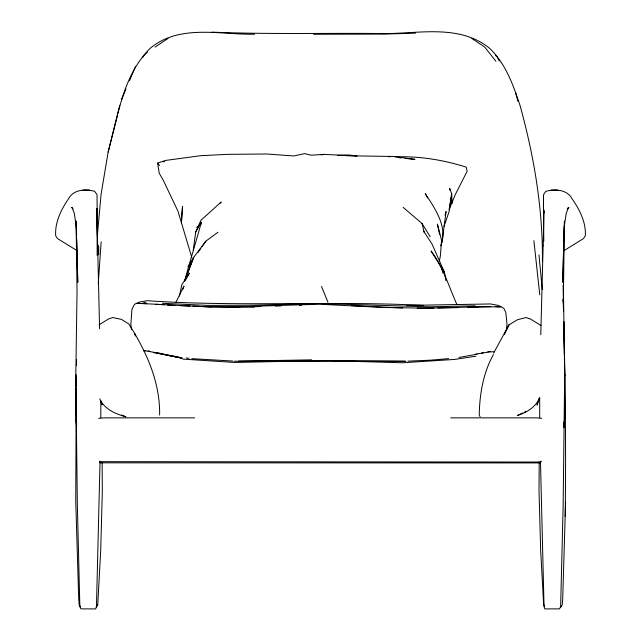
<?xml version="1.0" encoding="UTF-8"?>
<svg xmlns="http://www.w3.org/2000/svg" width="641" height="641" viewBox="0 0 641 641"><rect width="100%" height="100%" fill="white"/><g stroke="black" fill="none" stroke-linecap="round" stroke-linejoin="round"><path stroke-width="0.96" d="M76.087 419.246L75.766 501.975L78.715 599.071L79.212 604.792L80.349 606.963L79.212 604.792M97.384 235.768L97.328 255.543L97.063 208.397L96.495 213.092L97.063 208.397L97.384 235.768L97.023 194.64L94.636 191.314C85.622 188.887 73.603 189.311 68.667 198.582C61.183 209.471 54.83 222.155 55.671 235.736L57.474 238.548L77.561 250.943M539.69 417.612L539.706 397.765M563.503 250.943L583.526 238.548L585.329 235.736C586.13 222.106 579.504 209.439 571.94 198.582C566.948 189.335 554.93 188.879 545.892 191.314L543.88 193.983L543.472 195.97L543.64 241.08M542.422 261.68C542.943 208.822 534.041 156.132 519.979 105.292C513.096 84.74 505.629 63.467 489.492 48.211C457.874 22.675 414.815 34.814 378.046 33.492C322.647 33.003 267.209 34.406 211.842 32.13M539.185 462.578L539.025 491.286L540.659 550.298L543.672 604.84L544.546 606.25M540.475 461.175L544.033 606.65L544.818 608.918L559.513 608.87L560.635 606.642L563.159 504.956L564.681 374.6L564.705 375.386L563.463 291.262L564.441 221.105L562.726 282.28L563.663 245.279M100.028 461.175L96.454 606.65L95.669 608.918L80.982 608.87L79.853 606.642L77.345 504.956L75.806 375.386L77.048 291.262L76.071 221.105L77.785 282.28L77.281 262.281M76.455 365.378L76.591 359.433M540.78 334.794L543.969 213.99L543.456 208.365L544.033 213.092L543.72 209.783M563.768 241.28L564.12 227.283L566.251 213.189L568.503 207.444M565.178 516.326C566.067 451.376 565.346 386.379 563.768 321.445L564.336 354.737M565.594 501.975L562.702 599.071L562.221 604.792L561.067 606.963L560.563 606.963M96.158 606.963L97.744 604.84L100.717 550.298L102.32 491.286L102.135 462.578M96.815 209.783L99.579 328.801M98.265 283.707L101.158 241.769M563.776 427.379L564.184 421.393M201.162 224.158L201.314 222.251L195.697 231.986L193.278 249.95M506.502 329.546L506.959 323.665L505.837 312.624L503.866 308.361L501.342 306.879L481.752 306.759L427.571 308.153L384.48 307.512L319.53 304.227L228.372 307.063L196.571 306.414M97.528 233.604L101.086 194.223L108.153 152.069L119.715 105.276M563.8 427.419L564.785 417.9L564.681 374.6M440.728 245.815C448.187 227.05 435.039 208.686 425.279 193.606L427.555 197.989M442.002 242.17L446.096 211.45L445.062 215.224M439.389 261.135L440.383 255.671L441.569 240.255L437.378 224.062L439.67 234.694M179.48 296.038L181.78 284.772L189.375 273.218L185.305 280.478M184.608 281.119C189.864 261.464 196.018 242.074 201.314 222.251M108.153 152.069L117.527 115.244M118.016 113.305C123.753 89.62 132.671 65.654 150.315 48.195C179.873 23.821 219.799 34.862 254.589 34.205M538.977 398.718L537.03 405.072L539.546 398.141M443.997 226.369L449.125 211.538L451.705 193.878L449.71 188.47L450.03 190.441M182.653 289.724L183.975 286.046L175.898 302.264M184.64 281.062L193.718 257.273L205.873 241.136L217.916 232.25M185.61 278.45L193.718 257.273L188.021 266.96L191.923 261.312M121.469 99.74L126.037 88.915M129.458 80.798L135.547 66.368M195.697 231.986L200.994 220.224L221.177 202.003L219.879 203.501M542.47 246.753L543.159 245.207M504.363 334.241L508.922 324.899L517.551 319.691L526.029 317.551L530.339 318.954L540.924 325.476M504.483 333.849L508.922 324.899L493.642 353.095M539.61 398.021C535.604 407.107 526.782 412.58 517.599 415.424L522.776 412.932M493.41 354.577C483.122 373.046 479.612 394.175 479.236 415.096L480.141 416.754M96.438 606.963L97.744 604.84M142.951 57.161L144.57 54.653L147.446 52.161M198.061 252.434L200.849 248.396M201.971 246.785L205.873 241.136M567.477 208.838L568.936 207.492L567.429 208.413M196.651 227.491L198.886 225.624M155.082 47.049L168.038 38.436M99.195 324.763L108.529 318.954L112.832 317.551L121.469 319.41L128.761 323.913C146.26 351.236 160.202 381.98 159.617 415.096M136.781 303.353L139.265 302.103L147.374 300.701C239.341 307.111 331.501 300.605 423.533 305.42M524.498 412.099L526.229 411.266M191.771 257.378L178.022 211.33L163.231 180.177L159.24 173.262L157.598 163.062L165.562 160.434L200.617 155.707L227.411 154.353L266.776 154L293.842 155.971L304.603 153.616L311.181 155.202L323.817 154.385L357.045 155.923L393.59 156.468L414.983 159.385L405.128 158.383M142.35 303.481L145.002 302.352L146.789 303.706L139.45 303.441M481.431 353.207L483.162 352.806M321.862 154.785L323.817 154.385L321.261 154.793M477.104 354.201L458.884 357.47M475.83 356.22L454.838 359.417L402.476 362.774L332.855 360.731L238.724 361.195M475.374 354.185L489.764 351.869L494.411 351.725M448.62 358.639L430.375 360.186L407.948 361.155M487.769 351.829L490.477 351.556M541.645 461.624L536.821 462.033L99.411 461.672M98.61 418.317L104.723 417.86L194.704 417.86M337.567 155.434L348.448 154.97L357.045 155.923L346.316 155.723M275.334 306.086L281.07 305.893M467.377 307.368L490.878 306.646M415.48 33.148L384.368 34.077L313.617 34.261M254.165 306.727L260.935 306.534M458.531 307.624L437.811 308M143.584 350.819L145.395 350.771M318.705 360.651L234.726 362.453L182.749 359.096M299.395 305.445L301.326 305.396M475.093 305.829L429.27 306.831L318.841 303.522L253.019 305.236L207.836 305.404L162.469 303.305M405.945 361.195L263.908 361.187M540.315 462.93L99.852 462.834M233.973 361.26L311.686 359.849M406.642 305.437L490.541 303.954L498.458 305.445L500.998 306.71M433.861 308.057L417.131 308.161M228.372 307.063L239.782 306.991M450.639 417.86L536.621 417.86L541.781 418.325M254.132 307.239L208.942 306.919L136.902 303.289L134.57 304.179L131.942 309.435L130.844 324.634L131.421 329.578M332.855 360.731L404.952 361.316M162.71 161.692L164.585 161.716M402.644 308L351.22 305.589M495.333 306.59L499.964 306.887M232.723 361.051L191.843 358.664M388.382 156.676L390.353 156.733M395.281 156.877C419.39 156.003 443.276 159.905 466.215 167.117L467.121 171.323L455.374 194.407L449.077 209.735L451.705 193.878L452.105 203.237L451.625 200.288M189.968 306.086L180.105 305.693M192.933 306.19L211.714 306.855M175.201 305.428L167.285 304.988M164.288 304.804L155.843 304.275M338.825 360.53L344.682 360.979M347.614 361.195L351.516 361.492M399.223 157.782L401.194 157.982M186.243 357.999L189.039 358.327M148.103 350.98L149.898 351.204M143.264 350.451L162.309 353.752M157.093 352.879L178.775 357.109M153.616 352.622L182.092 358.143L160.554 353.72M168.495 355.402L182.092 358.143M121.51 414.959L125.9 416.802C115.532 413.99 104.451 409.23 99.732 398.878M471.784 38.444L484.708 47.057L495.934 61.328M403.165 207.404L422.026 223.477L430.175 236.681M495.501 55.342L496.983 56.672L499.267 60.935M71.64 207.492L73.09 208.838M157.598 163.062L159.497 165.594M423.717 231.249L431.994 243.973L444.437 272.257L445.912 280.694M456.929 304.595C448.868 286.487 443.123 267.001 431.04 250.943L444.437 272.257L441.2 266.464L442.955 273.074M97.664 244.429L98.706 246.761L98.738 254.717M135.652 335.964L134.538 333.296L135.115 335.211M321.526 286.471L327.96 302.223M72.048 207.444L74.268 213.189L76.399 227.283L76.599 235.279M100.453 400.649L102.087 404.872L100.925 401.41M515.548 92.608L517.872 101.206M422.026 223.477L424.286 232.715M533.881 240.663L539.778 294.884M76.616 426.465L75.734 417.9L75.838 374.6L75.959 386.547M538.969 254.926L542.302 289.596M76.608 425.384L75.983 388.542M563.239 302.143L563.11 299.195L563.535 311.526M76.704 239.277L77.232 260.278M563.118 285.221L563.583 311.398M564.409 358.383L564.705 375.386M543.672 241.713L543.472 195.97M100.813 400.737L100.821 417.612M181.667 217.884L181.435 222.916L182.517 206.314L181.667 217.884M89.716 190.289L82.649 190.321L89.716 190.289M557.87 190.321L550.835 190.289L557.87 190.321"/></g></svg>
